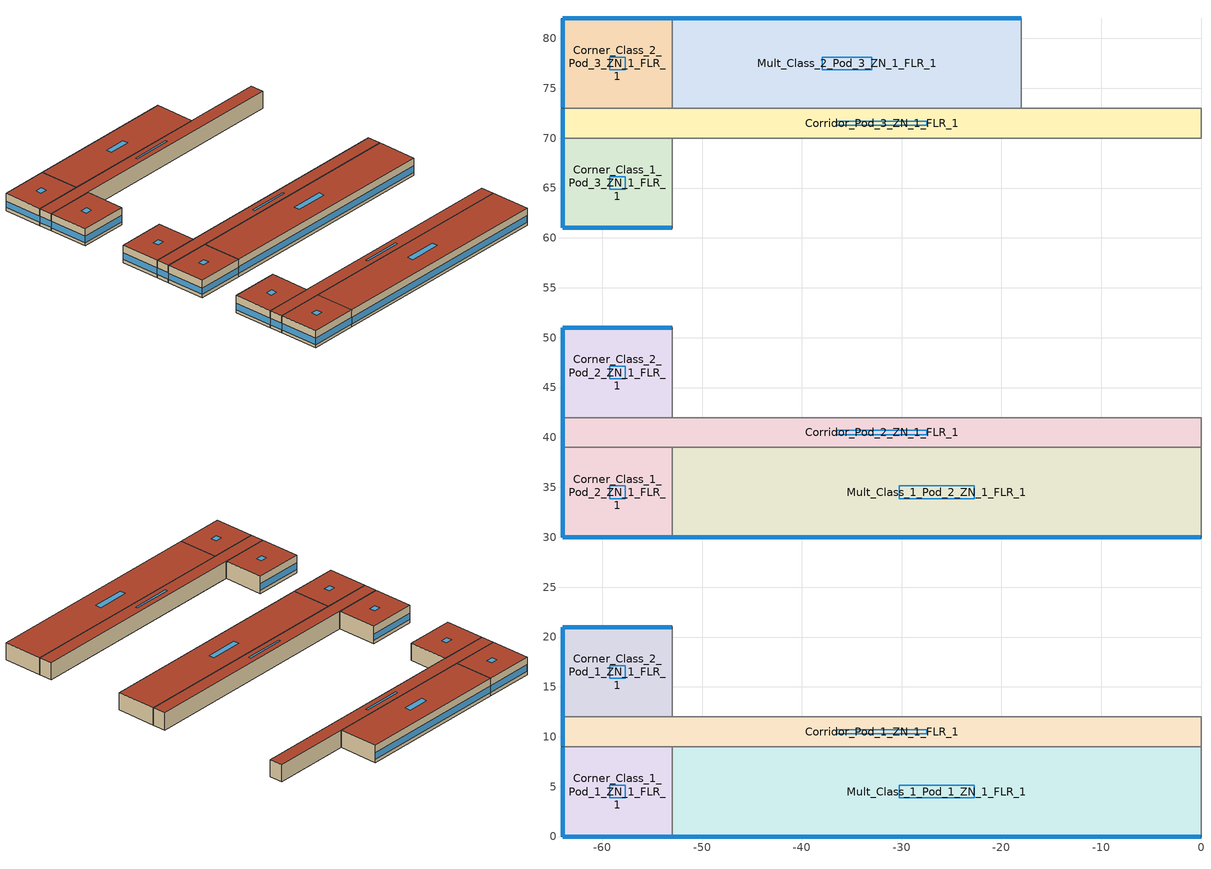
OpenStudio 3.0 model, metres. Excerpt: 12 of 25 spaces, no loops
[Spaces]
Corridor_Pod_2_ZN_1_FLR_1
 floor ground: 0,42 0,39 -64,39 -64,42 z0
 wall outside: -64,42 -64,39 z0:4
 wall to Corner_Class_2_Pod_2_ZN_1_FLR_1: -53,42 -64,42 z0:4
 wall to Main_Corridor_ZN_1_FLR_1: 0,39 0,42 z0:4
 wall to Mult_Class_1_Pod_2_ZN_1_FLR_1: -53,39 0,39 z0:4
 wall to Corner_Class_1_Pod_2_ZN_1_FLR_1: -64,39 -53,39 z0:4
 wall to Mult_Class_2_Pod_2_ZN_1_FLR_1: 0,42 -53,42 z0:4
 window (BTAP-Ext-FixedWindow:U=0.190 SHGC=0.600): -64,41.97 -64,39.03 z0.76:2.26
 roof outside: 0,39 0,42 -64,42 -64,39 z4
 skylight (BTAP-Ext-Skylights:U=0.190 SHGC=0.600): -27.47,40.29 -27.47,40.71 -36.53,40.71 -36.53,40.29 z4
Corner_Class_2_Pod_2_ZN_1_FLR_1
 floor ground: -53,51 -53,42 -64,42 -64,51 z0
 wall outside: -53,51 -64,51 -64,42 z0:4
 wall to Mult_Class_2_Pod_2_ZN_1_FLR_1: -53,42 -53,51 z0:4
 window (BTAP-Ext-FixedWindow:U=0.190 SHGC=0.600): -53.03,51 -63.97,51 / -64,50.97 -64,42.03 z0.76:2.24
 roof outside: -53,42 -53,51 -64,51 -64,42 z4
 skylight (BTAP-Ext-Skylights:U=0.190 SHGC=0.600): -57.72,45.86 -57.72,47.14 -59.28,47.14 -59.28,45.86 z4
Corridor_Pod_3_ZN_1_FLR_1
 floor ground: 0,73 0,70 -64,70 -64,73 z0
 wall outside: -64,73 -64,70 z0:4
 wall to Mult_Class_2_Pod_3_ZN_1_FLR_1: -18,73 -53,73 z0:4
 wall to Corner_Class_2_Pod_3_ZN_1_FLR_1: -53,73 -64,73 z0:4
 wall to Computer_Class_ZN_1_FLR_1: 0,73 -18,73 z0:4
 wall to Library_Media_Center_ZN_1_FLR_1: 0,70 0,73 z0:4
 wall to Mult_Class_1_Pod_3_ZN_1_FLR_1: -53,70 0,70 z0:4
 wall to Corner_Class_1_Pod_3_ZN_1_FLR_1: -64,70 -53,70 z0:4
 window (BTAP-Ext-FixedWindow:U=0.190 SHGC=0.600): -64,72.97 -64,70.03 z0.76:2.26
 roof outside: 0,70 0,73 -64,73 -64,70 z4
 skylight (BTAP-Ext-Skylights:U=0.190 SHGC=0.600): -27.47,71.29 -27.47,71.71 -36.53,71.71 -36.53,71.29 z4
Mult_Class_1_Pod_1_ZN_1_FLR_1
 floor ground: 0,9 0,0 -53,0 -53,9 z0
 wall outside: -53,0 0,0 z0:4
 wall to Lobby_ZN_1_FLR_1: 0,0 0,9 z0:4
 wall to Corridor_Pod_1_ZN_1_FLR_1: 0,9 -53,9 z0:4
 wall to Corner_Class_1_Pod_1_ZN_1_FLR_1: -53,9 -53,0 z0:4
 window (BTAP-Ext-FixedWindow:U=0.190 SHGC=0.600): -52.97,0 -0.03,0 z0.76:2.23
 roof outside: 0,0 0,9 -53,9 -53,0 z4
 skylight (BTAP-Ext-Skylights:U=0.190 SHGC=0.600): -22.75,3.86 -22.75,5.14 -30.25,5.14 -30.25,3.86 z4
Mult_Class_1_Pod_2_ZN_1_FLR_1
 floor ground: 0,39 0,30 -53,30 -53,39 z0
 wall outside: -53,30 0,30 z0:4
 wall to Corner_Class_1_Pod_2_ZN_1_FLR_1: -53,39 -53,30 z0:4
 wall to Main_Corridor_ZN_1_FLR_1: 0,30 0,39 z0:4
 window (BTAP-Ext-FixedWindow:U=0.190 SHGC=0.600): -52.97,30 -0.03,30 z0.76:2.23
 roof outside: 0,30 0,39 -53,39 -53,30 z4
 skylight (BTAP-Ext-Skylights:U=0.190 SHGC=0.600): -22.75,33.86 -22.75,35.14 -30.25,35.14 -30.25,33.86 z4
Corner_Class_2_Pod_3_ZN_1_FLR_1
 floor ground: -53,82 -53,73 -64,73 -64,82 z0
 wall outside: -53,82 -64,82 -64,73 z0:4
 wall to Mult_Class_2_Pod_3_ZN_1_FLR_1: -53,73 -53,82 z0:4
 window (BTAP-Ext-FixedWindow:U=0.190 SHGC=0.600): -53.03,82 -63.97,82 / -64,81.97 -64,73.03 z0.76:2.24
 roof outside: -53,73 -53,82 -64,82 -64,73 z4
 skylight (BTAP-Ext-Skylights:U=0.190 SHGC=0.600): -57.72,76.86 -57.72,78.14 -59.28,78.14 -59.28,76.86 z4
Corner_Class_2_Pod_1_ZN_1_FLR_1
 floor ground: -53,21 -53,12 -64,12 -64,21 z0
 wall outside: -53,21 -64,21 -64,12 z0:4
 wall to Mult_Class_2_Pod_1_ZN_1_FLR_1: -53,12 -53,21 z0:4
 wall to Corridor_Pod_1_ZN_1_FLR_1: -64,12 -53,12 z0:4
 window (BTAP-Ext-FixedWindow:U=0.190 SHGC=0.600): -53.03,21 -63.97,21 / -64,20.97 -64,12.03 z0.76:2.24
 roof outside: -53,12 -53,21 -64,21 -64,12 z4
 skylight (BTAP-Ext-Skylights:U=0.190 SHGC=0.600): -57.72,15.86 -57.72,17.14 -59.28,17.14 -59.28,15.86 z4
Corridor_Pod_1_ZN_1_FLR_1
 floor ground: 0,12 0,9 -64,9 -64,12 z0
 wall outside: -64,12 -64,9 z0:4
 wall to Corner_Class_1_Pod_1_ZN_1_FLR_1: -64,9 -53,9 z0:4
 wall to Main_Corridor_ZN_1_FLR_1: 0,9 0,12 z0:4
 wall to Mult_Class_2_Pod_1_ZN_1_FLR_1: 0,12 -53,12 z0:4
 window (BTAP-Ext-FixedWindow:U=0.190 SHGC=0.600): -64,11.97 -64,9.03 z0.76:2.26
 roof outside: 0,9 0,12 -64,12 -64,9 z4
 skylight (BTAP-Ext-Skylights:U=0.190 SHGC=0.600): -27.47,10.29 -27.47,10.71 -36.53,10.71 -36.53,10.29 z4
Corner_Class_1_Pod_3_ZN_1_FLR_1
 floor ground: -53,70 -53,61 -64,61 -64,70 z0
 wall outside: -64,70 -64,61 -53,61 z0:4
 wall to Mult_Class_1_Pod_3_ZN_1_FLR_1: -53,61 -53,70 z0:4
 window (BTAP-Ext-FixedWindow:U=0.190 SHGC=0.600): -63.97,61 -53.03,61 / -64,69.97 -64,61.03 z0.76:2.24
 roof outside: -53,61 -53,70 -64,70 -64,61 z4
 skylight (BTAP-Ext-Skylights:U=0.190 SHGC=0.600): -57.72,64.86 -57.72,66.14 -59.28,66.14 -59.28,64.86 z4
Mult_Class_2_Pod_3_ZN_1_FLR_1
 floor ground: -18,82 -18,73 -53,73 -53,82 z0
 wall outside: -18,82 -53,82 z0:4
 wall to Computer_Class_ZN_1_FLR_1: -18,73 -18,82 z0:4
 window (BTAP-Ext-FixedWindow:U=0.190 SHGC=0.600): -18.03,82 -52.97,82 z0.76:2.23
 roof outside: -18,73 -18,82 -53,82 -53,73 z4
 skylight (BTAP-Ext-Skylights:U=0.190 SHGC=0.600): -33.03,76.86 -33.03,78.14 -37.97,78.14 -37.97,76.86 z4
Corner_Class_1_Pod_2_ZN_1_FLR_1
 floor ground: -53,39 -53,30 -64,30 -64,39 z0
 wall outside: -64,39 -64,30 -53,30 z0:4
 window (BTAP-Ext-FixedWindow:U=0.190 SHGC=0.600): -63.97,30 -53.03,30 / -64,38.97 -64,30.03 z0.76:2.24
 roof outside: -53,30 -53,39 -64,39 -64,30 z4
 skylight (BTAP-Ext-Skylights:U=0.190 SHGC=0.600): -57.72,33.86 -57.72,35.14 -59.28,35.14 -59.28,33.86 z4
Corner_Class_1_Pod_1_ZN_1_FLR_1
 floor ground: -53,9 -53,0 -64,0 -64,9 z0
 wall outside: -64,9 -64,0 -53,0 z0:4
 window (BTAP-Ext-FixedWindow:U=0.190 SHGC=0.600): -63.97,0 -53.03,0 / -64,8.97 -64,0.03 z0.76:2.24
 roof outside: -53,0 -53,9 -64,9 -64,0 z4
 skylight (BTAP-Ext-Skylights:U=0.190 SHGC=0.600): -57.72,3.86 -57.72,5.14 -59.28,5.14 -59.28,3.86 z4
[Schedule:Ruleset]
Name | Default Day Schedule
NECB-C-Occupancy-NECB-C-Lighting-0.5-0.0-0.67-Light Ruleset | NECB-C-Occupancy-NECB-C-Lighting-0.5-0.0-0.67-Light Default
NECB-B-Occupancy-NECB-B-Lighting-0.0-0.0-0.67-Light Ruleset | NECB-B-Occupancy-NECB-B-Lighting-0.0-0.0-0.67-Light Default
NECB-B-Electric-Equipment | NECB-B-Electric-Equipment Default
NECB-A-Occupancy | NECB-A-Occupancy Default
NECB-A-Occupancy-NECB-A-Lighting-0.3-0.1-0.67-Light Ruleset | NECB-A-Occupancy-NECB-A-Lighting-0.3-0.1-0.67-Light Default
NECB-A-Electric-Equipment | NECB-A-Electric-Equipment Default
[Schedule:Day]
Clothing Schedule Summer Clothes: 24, 0, 0.5
NECB-D-Occupancy Default|Wkdy Day: 8, 0, 0, 9, 0, 0.1, 12, 0, 0.9, 16, 0, 0.8, 17, 0, 0.5, 18, 0, 0.2, 19, 0, 0.1, 22, 0, 0.3, 23, 0, 0.1, 24, 0, 0
NECB-D-Occupancy Sat Day; NECB-D-Occupancy Sun|Hol Day; NECB-A-Occupancy Sat Day; NECB-A-Occupancy Sun|Hol Day: 24, 0, 0
NECB-D-Occupancy-NECB-D-Lighting-0.5-0.0-0.67-Default|Wkdy-Light Day: 8, 0, 0.03325, 9, 0, 0.1995, 16, 0, 0.9, 17, 0, 0.7, 19, 0, 0.3325, 22, 0, 0.4655, 23, 0, 0.1995, 24, 0, 0.03325
NECB-D-Occupancy-NECB-D-Lighting-0.5-0.0-0.67-Sat-Light Day; NECB-D-Occupancy-NECB-D-Lighting-0.5-0.0-0.67-Sun|Hol-Light Day: 24, 0, 0.03325
NECB-D-Electric-Equipment Default|Wkdy Day; NECB-D-Lighting Default|Wkdy Day: 8, 0, 0.05, 9, 0, 0.3, 16, 0, 0.9, 17, 0, 0.7, 19, 0, 0.5, 22, 0, 0.7, 23, 0, 0.3, 24, 0, 0.05
NECB-D-Electric-Equipment Sat Day; NECB-D-Electric-Equipment Sun|Hol Day; NECB-D-Lighting Sat Day; NECB-D-Lighting Sun|Hol Day: 24, 0, 0.05
NECB-C-Occupancy Default|Wkdy Day: 8, 0, 0, 9, 0, 0.1, 10, 0, 0.2, 12, 0, 0.5, 16, 0, 0.7, 17, 0, 0.8, 18, 0, 0.7, 19, 0, 0.5, 21, 0, 0.3, 24, 0, 0
NECB-C-Occupancy Sat Day: 8, 0, 0, 9, 0, 0.1, 10, 0, 0.2, 11, 0, 0.5, 12, 0, 0.6, 13, 0, 0.8, 16, 0, 0.9, 17, 0, 0.8, 18, 0, 0.7, 19, 0, 0.5, 21, 0, 0.2, 24, 0, 0
NECB-C-Occupancy Sun|Hol Day: 8, 0, 0, 9, 0, 0.1, 10, 0, 0.2, 11, 0, 0.5, 12, 0, 0.6, 13, 0, 0.8, 16, 0, 0.9, 17, 0, 0.8, 18, 0, 0.7, 19, 0, 0.5, 24, 0, 0
NECB-C-Occupancy-NECB-C-Lighting-0.5-0.0-0.67-Light Default; NECB-C-Occupancy-NECB-C-Lighting-0.5-0.0-0.67-Default|Wkdy-Light Day; NECB-C-Occupancy-NECB-C-Lighting-0.5-0.0-0.67-Sat-Light Day: 8, 0, 0.03325, 9, 0, 0.3325, 10, 0, 0.5985, 19, 0, 0.9, 20, 0, 0.399, 21, 0, 0.3325, 24, 0, 0.03325
NECB-C-Occupancy-NECB-C-Lighting-0.5-0.0-0.67-Sun|Hol-Light Day: 8, 0, 0.03325, 9, 0, 0.3325, 10, 0, 0.5985, 19, 0, 0.9, 24, 0, 0.03325
NECB-C-Electric-Equipment Default|Wkdy Day; NECB-C-Electric-Equipment Sat Day; NECB-C-Occupancy-NECB-C-Lighting-0.0-0.0-0.67-Default|Wkdy-Light Day; NECB-C-Occupancy-NECB-C-Lighting-0.0-0.0-0.67-Sat-Light Day: 8, 0, 0.05, 9, 0, 0.5, 19, 0, 0.9, 20, 0, 0.6, 21, 0, 0.5, 24, 0, 0.05
NECB-C-Electric-Equipment Sun|Hol Day; NECB-C-Occupancy-NECB-C-Lighting-0.0-0.0-0.67-Sun|Hol-Light Day: 8, 0, 0.05, 9, 0, 0.5, 19, 0, 0.9, 24, 0, 0.05
NECB-C-Thermostat Setpoint-Heating Default|Wkdy Day; NECB-C-Thermostat Setpoint-Heating Sat Day: 7, 0, 18, 8, 0, 20, 21, 0, 22, 24, 0, 18
NECB-C-Thermostat Setpoint-Heating Sun|Hol Day: 9, 0, 18, 10, 0, 20, 19, 0, 22, 24, 0, 18
NECB-C-Thermostat Setpoint-Cooling Default|Wkdy Day; NECB-C-Thermostat Setpoint-Cooling Sat Day: 7, 0, 35, 21, 0, 24, 24, 0, 35
NECB-C-Thermostat Setpoint-Cooling Sun|Hol Day: 7, 0, 35, 19, 0, 24, 24, 0, 35
NECB-B-Occupancy Default|Wkdy Day: 1, 0, 0.3, 2, 0, 0.1, 9, 0, 0, 10, 0, 0.1, 11, 0, 0.2, 12, 0, 0.5, 13, 0, 0.9, 14, 0, 0.8, 15, 0, 0.5, 17, 0, 0.2, 18, 0, 0.3, 19, 0, 0.6, 22, 0, 0.9, 23, 0, 0.6, 24, 0, 0.4
NECB-B-Occupancy Sat Day: 1, 0, 0.5, 2, 0, 0.3, 9, 0, 0, 10, 0, 0.1, 11, 0, 0.2, 12, 0, 0.5, 13, 0, 0.9, 14, 0, 0.8, 15, 0, 0.5, 17, 0, 0.2, 18, 0, 0.3, 19, 0, 0.6, 22, 0, 0.9, 24, 0, 0.6
NECB-B-Occupancy Sun|Hol Day: 1, 0, 0.1, 2, 0, 0.3, 10, 0, 0, 11, 0, 0.1, 12, 0, 0.4, 14, 0, 0.5, 15, 0, 0.4, 18, 0, 0.2, 19, 0, 0.5, 21, 0, 0.7, 22, 0, 0.5, 23, 0, 0.3, 24, 0, 0.1
NECB-B-Occupancy-NECB-B-Lighting-0.0-0.0-0.67-Light Default; NECB-B-Occupancy-NECB-B-Lighting-0.0-0.0-0.67-Default|Wkdy-Light Day; NECB-B-Occupancy-NECB-B-Lighting-0.0-0.0-0.67-Sat-Light Day; NECB-B-Electric-Equipment Default; NECB-B-Electric-Equipment Default|Wkdy Day; NECB-B-Electric-Equipment Sat Day: 1, 0, 0.9, 2, 0, 0.5, 9, 0, 0.1, 10, 0, 0.5, 11, 0, 0.7, 24, 0, 0.9
NECB-B-Occupancy-NECB-B-Lighting-0.0-0.0-0.67-Sun|Hol-Light Day; NECB-B-Electric-Equipment Sun|Hol Day: 2, 0, 0.5, 10, 0, 0.1, 11, 0, 0.5, 23, 0, 0.9, 24, 0, 0.5
NECB-B-Thermostat Setpoint-Heating Default|Wkdy Day; NECB-B-Thermostat Setpoint-Heating Sat Day: 2, 0, 22, 8, 0, 18, 9, 0, 20, 24, 0, 22
NECB-B-Thermostat Setpoint-Heating Sun|Hol Day: 1, 0, 18, 2, 0, 22, 9, 0, 18, 10, 0, 20, 23, 0, 22, 24, 0, 18
NECB-B-Thermostat Setpoint-Cooling Default|Wkdy Day; NECB-B-Thermostat Setpoint-Cooling Sat Day: 1, 0, 24, 8, 0, 35, 24, 0, 24
NECB-B-Thermostat Setpoint-Cooling Sun|Hol Day: 9, 0, 35, 23, 0, 24, 24, 0, 35
NECB-A-Occupancy Default; NECB-A-Occupancy Default|Wkdy Day: 7, 0, 0, 8, 0, 0.1, 9, 0, 0.7, 12, 0, 0.9, 14, 0, 0.5, 17, 0, 0.9, 18, 0, 0.7, 19, 0, 0.3, 23, 0, 0.1, 24, 0, 0
NECB-A-Occupancy-NECB-A-Lighting-0.3-0.1-0.67-Light Default; NECB-A-Occupancy-NECB-A-Lighting-0.3-0.1-0.67-Default|Wkdy-Light Day: 7, 0, 0.03495, 8, 0, 0.2097, 9, 0, 0.8, 17, 0, 0.9, 18, 0, 0.8, 19, 0, 0.5, 21, 0, 0.2097, 23, 0, 0.0699, 24, 0, 0.03495
NECB-A-Occupancy-NECB-A-Lighting-0.3-0.1-0.67-Sat-Light Day; NECB-A-Occupancy-NECB-A-Lighting-0.3-0.1-0.67-Sun|Hol-Light Day: 24, 0, 0.03495
NECB-A-Electric-Equipment Default; NECB-A-Electric-Equipment Default|Wkdy Day: 7, 0, 0.2, 8, 0, 0.3, 9, 0, 0.8, 18, 0, 0.9, 19, 0, 0.5, 21, 0, 0.3, 24, 0, 0.2
NECB-A-Electric-Equipment Sat Day; NECB-A-Electric-Equipment Sun|Hol Day: 24, 0, 0.2
NECB-A-Thermostat Setpoint-Heating Default|Wkdy Day: 6, 0, 18, 7, 0, 20, 21, 0, 22, 24, 0, 18
NECB-A-Thermostat Setpoint-Heating Sat Day; NECB-A-Thermostat Setpoint-Heating Sun|Hol Day: 24, 0, 18
NECB-A-Thermostat Setpoint-Cooling Default|Wkdy Day: 6, 0, 35, 21, 0, 24, 24, 0, 35
NECB-A-Thermostat Setpoint-Cooling Sat Day; NECB-A-Thermostat Setpoint-Cooling Sun|Hol Day: 24, 0, 35
[Schedule:Rule] Date Specification Type=DateRange; Start Month=1; Start Day=1; End Month=12; End Day=31
Name | Schedule Ruleset | Rule Order | Day Schedule | Apply Monday | Apply Tuesday | Apply Wednesday | Apply Thursday | Apply Friday | Apply Saturday | Apply Sunday
Schedule Rule 20 | NECB-C-Occupancy-NECB-C-Lighting-0.5-0.0-0.67-Light Ruleset | 2 | NECB-C-Occupancy-NECB-C-Lighting-0.5-0.0-0.67-Default|Wkdy-Light Day | Yes | Yes | Yes | Yes | Yes
Schedule Rule 21 | NECB-C-Occupancy-NECB-C-Lighting-0.5-0.0-0.67-Light Ruleset | 1 | NECB-C-Occupancy-NECB-C-Lighting-0.5-0.0-0.67-Sat-Light Day |  |  |  |  |  | Yes
Schedule Rule 22 | NECB-C-Occupancy-NECB-C-Lighting-0.5-0.0-0.67-Light Ruleset | 0 | NECB-C-Occupancy-NECB-C-Lighting-0.5-0.0-0.67-Sun|Hol-Light Day |  |  |  |  |  |  | Yes
Schedule Rule 38 | NECB-B-Occupancy-NECB-B-Lighting-0.0-0.0-0.67-Light Ruleset | 2 | NECB-B-Occupancy-NECB-B-Lighting-0.0-0.0-0.67-Default|Wkdy-Light Day | Yes | Yes | Yes | Yes | Yes
Schedule Rule 39 | NECB-B-Occupancy-NECB-B-Lighting-0.0-0.0-0.67-Light Ruleset | 1 | NECB-B-Occupancy-NECB-B-Lighting-0.0-0.0-0.67-Sat-Light Day |  |  |  |  |  | Yes
Schedule Rule 40 | NECB-B-Occupancy-NECB-B-Lighting-0.0-0.0-0.67-Light Ruleset | 0 | NECB-B-Occupancy-NECB-B-Lighting-0.0-0.0-0.67-Sun|Hol-Light Day |  |  |  |  |  |  | Yes
Schedule Rule 41 | NECB-B-Electric-Equipment | 2 | NECB-B-Electric-Equipment Default|Wkdy Day | Yes | Yes | Yes | Yes | Yes
Schedule Rule 42 | NECB-B-Electric-Equipment | 1 | NECB-B-Electric-Equipment Sat Day |  |  |  |  |  | Yes
Schedule Rule 43 | NECB-B-Electric-Equipment | 0 | NECB-B-Electric-Equipment Sun|Hol Day |  |  |  |  |  |  | Yes
Schedule Rule 53 | NECB-A-Occupancy | 2 | NECB-A-Occupancy Default|Wkdy Day | Yes | Yes | Yes | Yes | Yes
Schedule Rule 54 | NECB-A-Occupancy | 1 | NECB-A-Occupancy Sat Day |  |  |  |  |  | Yes
Schedule Rule 55 | NECB-A-Occupancy | 0 | NECB-A-Occupancy Sun|Hol Day |  |  |  |  |  |  | Yes
Schedule Rule 56 | NECB-A-Occupancy-NECB-A-Lighting-0.3-0.1-0.67-Light Ruleset | 2 | NECB-A-Occupancy-NECB-A-Lighting-0.3-0.1-0.67-Default|Wkdy-Light Day | Yes | Yes | Yes | Yes | Yes
Schedule Rule 57 | NECB-A-Occupancy-NECB-A-Lighting-0.3-0.1-0.67-Light Ruleset | 1 | NECB-A-Occupancy-NECB-A-Lighting-0.3-0.1-0.67-Sat-Light Day |  |  |  |  |  | Yes
Schedule Rule 58 | NECB-A-Occupancy-NECB-A-Lighting-0.3-0.1-0.67-Light Ruleset | 0 | NECB-A-Occupancy-NECB-A-Lighting-0.3-0.1-0.67-Sun|Hol-Light Day |  |  |  |  |  |  | Yes
Schedule Rule 59 | NECB-A-Electric-Equipment | 2 | NECB-A-Electric-Equipment Default|Wkdy Day | Yes | Yes | Yes | Yes | Yes
Schedule Rule 60 | NECB-A-Electric-Equipment | 1 | NECB-A-Electric-Equipment Sat Day |  |  |  |  |  | Yes
Schedule Rule 61 | NECB-A-Electric-Equipment | 0 | NECB-A-Electric-Equipment Sun|Hol Day |  |  |  |  |  |  | Yes
